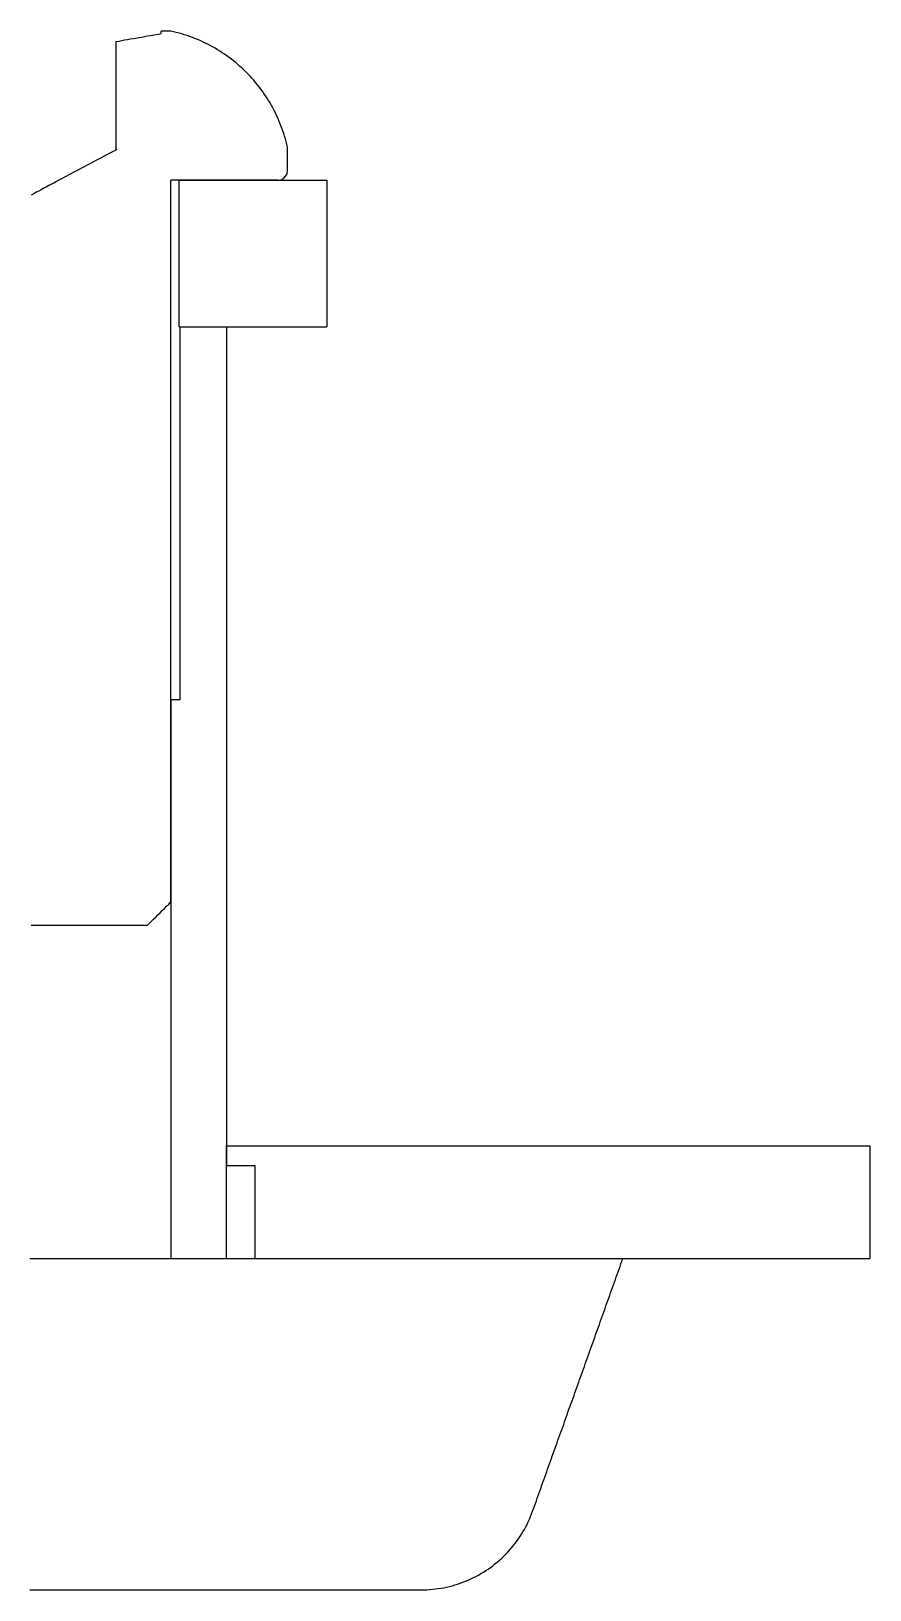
# Model space of a CAD drawing. Header units: millimetres. Extents: x -56 to 126, y -4 to 13.
# Drawn here: x 116.8 to 125.8, y -3.56 to 13.17 of the extents above; entities that cross this region are included whole.
import ezdxf

# ---------------------------------------------------------------- set-up
doc = ezdxf.new("R2010")
doc.units = ezdxf.units.MM
for name, color, linetype in [('FOOT_176_SOLID_0', 7, 'Continuous'), ('FOOT_176_SOLID_152', 7, 'Continuous'), ('FOOT_176_SOLID_176', 7, 'Continuous'), ('FOOT_176_SOLID_6', 7, 'Continuous'), ('FOOT_176_SOLID_9', 7, 'Continuous')]:
    doc.layers.add(name, color=color, linetype=linetype)

msp = doc.modelspace()

# ---------------------------------------------------------------- linework, layer by layer
at = {"layer": 'FOOT_176_SOLID_0'}
for points in [[(118.895, 0), (118.895, 0.03), (118.895, 0.06), (118.895, 0.091), (118.895, 0.121), (118.895, 0.151), (118.895, 0.181), (118.895, 0.212), (118.895, 0.242), (118.895, 0.272), (118.895, 0.302), (118.895, 0.333), (118.895, 0.363), (118.895, 0.393), (118.895, 0.423), (118.895, 0.454), (118.895, 0.484), (118.895, 0.514), (118.895, 0.544), (118.895, 0.575), (118.895, 0.605), (118.895, 0.635), (118.895, 0.665), (118.895, 0.696), (118.895, 0.726), (118.895, 0.756), (118.895, 0.786), (118.895, 0.817), (118.895, 0.847), (118.895, 0.877), (118.895, 0.907), (118.895, 0.938), (118.895, 0.968), (118.895, 0.998), (118.895, 1.028), (118.895, 1.059), (118.895, 1.089), (118.895, 1.119), (118.895, 1.149), (118.895, 1.18), (118.895, 1.21)], [(118.895, 1.21), (118.925, 1.21), (118.955, 1.21), (118.985, 1.21), (119.015, 1.21), (119.045, 1.21), (119.075, 1.21), (119.105, 1.21), (119.135, 1.21), (119.165, 1.21), (119.195, 1.21), (119.225, 1.21), (119.255, 1.21), (119.285, 1.21), (119.315, 1.21), (119.345, 1.21), (119.375, 1.21), (119.405, 1.21), (119.435, 1.21), (119.465, 1.21), (119.495, 1.21), (119.525, 1.21), (119.555, 1.21), (119.585, 1.21), (119.615, 1.21), (119.645, 1.21), (119.676, 1.21), (119.706, 1.21), (119.736, 1.21), (119.766, 1.21), (119.796, 1.21), (119.826, 1.21), (119.856, 1.21), (119.886, 1.21), (119.916, 1.21), (119.946, 1.21), (119.976, 1.21), (120.006, 1.21), (120.036, 1.21), (120.066, 1.21), (120.096, 1.21), (120.126, 1.21), (120.156, 1.21), (120.186, 1.21), (120.216, 1.21), (120.246, 1.21), (120.276, 1.21), (120.306, 1.21), (120.336, 1.21), (120.366, 1.21), (120.396, 1.21), (120.426, 1.21), (120.456, 1.21), (120.486, 1.21), (120.516, 1.21), (120.546, 1.21), (120.576, 1.21), (120.606, 1.21), (120.636, 1.21), (120.666, 1.21), (120.696, 1.21), (120.726, 1.21), (120.756, 1.21), (120.786, 1.21), (120.816, 1.21), (120.846, 1.21), (120.876, 1.21), (120.906, 1.21), (120.936, 1.21), (120.966, 1.21), (120.996, 1.21), (121.026, 1.21), (121.056, 1.21), (121.086, 1.21), (121.116, 1.21), (121.146, 1.21), (121.176, 1.21), (121.207, 1.21), (121.237, 1.21), (121.267, 1.21), (121.297, 1.21), (121.327, 1.21), (121.357, 1.21), (121.387, 1.21), (121.417, 1.21), (121.447, 1.21), (121.477, 1.21), (121.507, 1.21), (121.537, 1.21), (121.567, 1.21), (121.597, 1.21), (121.627, 1.21), (121.657, 1.21), (121.687, 1.21), (121.717, 1.21), (121.747, 1.21), (121.777, 1.21), (121.807, 1.21), (121.837, 1.21), (121.867, 1.21), (121.897, 1.21), (121.927, 1.21), (121.957, 1.21), (121.987, 1.21), (122.017, 1.21), (122.047, 1.21), (122.077, 1.21), (122.107, 1.21), (122.137, 1.21), (122.167, 1.21), (122.197, 1.21), (122.227, 1.21), (122.257, 1.21), (122.287, 1.21), (122.317, 1.21), (122.347, 1.21), (122.377, 1.21), (122.407, 1.21), (122.437, 1.21), (122.467, 1.21), (122.497, 1.21), (122.527, 1.21), (122.557, 1.21), (122.587, 1.21), (122.617, 1.21), (122.647, 1.21), (122.677, 1.21), (122.707, 1.21), (122.738, 1.21), (122.768, 1.21), (122.798, 1.21), (122.828, 1.21), (122.858, 1.21), (122.888, 1.21), (122.918, 1.21), (122.948, 1.21), (122.978, 1.21), (123.008, 1.21), (123.038, 1.21), (123.068, 1.21), (123.098, 1.21), (123.128, 1.21), (123.158, 1.21), (123.188, 1.21), (123.218, 1.21), (123.248, 1.21), (123.278, 1.21), (123.308, 1.21), (123.338, 1.21), (123.368, 1.21), (123.398, 1.21), (123.428, 1.21), (123.458, 1.21), (123.488, 1.21), (123.518, 1.21), (123.548, 1.21), (123.578, 1.21), (123.608, 1.21), (123.638, 1.21), (123.668, 1.21), (123.698, 1.21), (123.728, 1.21), (123.758, 1.21), (123.788, 1.21), (123.818, 1.21), (123.848, 1.21), (123.878, 1.21), (123.908, 1.21), (123.938, 1.21), (123.968, 1.21), (123.998, 1.21), (124.028, 1.21), (124.058, 1.21), (124.088, 1.21), (124.118, 1.21), (124.148, 1.21), (124.178, 1.21), (124.208, 1.21), (124.238, 1.21), (124.269, 1.21), (124.299, 1.21), (124.329, 1.21), (124.359, 1.21), (124.389, 1.21), (124.419, 1.21), (124.449, 1.21), (124.479, 1.21), (124.509, 1.21), (124.539, 1.21), (124.569, 1.21), (124.599, 1.21), (124.629, 1.21), (124.659, 1.21), (124.689, 1.21), (124.719, 1.21), (124.749, 1.21), (124.779, 1.21), (124.809, 1.21), (124.839, 1.21), (124.869, 1.21), (124.899, 1.21), (124.929, 1.21), (124.959, 1.21), (124.989, 1.21), (125.019, 1.21), (125.049, 1.21), (125.079, 1.21), (125.109, 1.21), (125.139, 1.21), (125.169, 1.21), (125.199, 1.21), (125.229, 1.21), (125.259, 1.21), (125.289, 1.21), (125.319, 1.21), (125.349, 1.21), (125.379, 1.21), (125.409, 1.21), (125.439, 1.21), (125.469, 1.21), (125.499, 1.21), (125.529, 1.21), (125.559, 1.21), (125.589, 1.21), (125.619, 1.21), (125.649, 1.21), (125.679, 1.21), (125.709, 1.21), (125.739, 1.21), (125.769, 1.21), (125.799, 1.21)], [(125.799, 1.21), (125.799, 1.18), (125.799, 1.149), (125.799, 1.119), (125.799, 1.089), (125.799, 1.059), (125.799, 1.028), (125.799, 0.998), (125.799, 0.968), (125.799, 0.938), (125.799, 0.907), (125.799, 0.877), (125.799, 0.847), (125.799, 0.817), (125.799, 0.786), (125.799, 0.756), (125.799, 0.726), (125.799, 0.696), (125.799, 0.665), (125.799, 0.635), (125.799, 0.605), (125.799, 0.575), (125.799, 0.544), (125.799, 0.514), (125.799, 0.484), (125.799, 0.454), (125.799, 0.423), (125.799, 0.393), (125.799, 0.363), (125.799, 0.333), (125.799, 0.302), (125.799, 0.272), (125.799, 0.242), (125.799, 0.212), (125.799, 0.181), (125.799, 0.151), (125.799, 0.121), (125.799, 0.091), (125.799, 0.06), (125.799, 0.03), (125.799, 0)], [(118.895, 0), (118.925, 0), (118.955, 0), (118.985, 0), (119.015, 0), (119.045, 0), (119.075, 0), (119.105, 0), (119.135, 0), (119.165, 0), (119.195, 0), (119.225, 0), (119.255, 0), (119.285, 0), (119.315, 0), (119.345, 0), (119.375, 0), (119.405, 0), (119.435, 0), (119.465, 0), (119.495, 0), (119.525, 0), (119.555, 0), (119.585, 0), (119.615, 0), (119.645, 0), (119.676, 0), (119.706, 0), (119.736, 0), (119.766, 0), (119.796, 0), (119.826, 0), (119.856, 0), (119.886, 0), (119.916, 0), (119.946, 0), (119.976, 0), (120.006, 0), (120.036, 0), (120.066, 0), (120.096, 0), (120.126, 0), (120.156, 0), (120.186, 0), (120.216, 0), (120.246, 0), (120.276, 0), (120.306, 0), (120.336, 0), (120.366, 0), (120.396, 0), (120.426, 0), (120.456, 0), (120.486, 0), (120.516, 0), (120.546, 0), (120.576, 0), (120.606, 0), (120.636, 0), (120.666, 0), (120.696, 0), (120.726, 0), (120.756, 0), (120.786, 0), (120.816, 0), (120.846, 0), (120.876, 0), (120.906, 0), (120.936, 0), (120.966, 0), (120.996, 0), (121.026, 0), (121.056, 0), (121.086, 0), (121.116, 0), (121.146, 0), (121.176, 0), (121.207, 0), (121.237, 0), (121.267, 0), (121.297, 0), (121.327, 0), (121.357, 0), (121.387, 0), (121.417, 0), (121.447, 0), (121.477, 0), (121.507, 0), (121.537, 0), (121.567, 0), (121.597, 0), (121.627, 0), (121.657, 0), (121.687, 0), (121.717, 0), (121.747, 0), (121.777, 0), (121.807, 0), (121.837, 0), (121.867, 0), (121.897, 0), (121.927, 0), (121.957, 0), (121.987, 0), (122.017, 0), (122.047, 0), (122.077, 0), (122.107, 0), (122.137, 0), (122.167, 0), (122.197, 0), (122.227, 0), (122.257, 0), (122.287, 0), (122.317, 0), (122.347, 0), (122.377, 0), (122.407, 0), (122.437, 0), (122.467, 0), (122.497, 0), (122.527, 0), (122.557, 0), (122.587, 0), (122.617, 0), (122.647, 0), (122.677, 0), (122.707, 0), (122.738, 0), (122.768, 0), (122.798, 0), (122.828, 0), (122.858, 0), (122.888, 0), (122.918, 0), (122.948, 0), (122.978, 0), (123.008, 0), (123.038, 0), (123.068, 0), (123.098, 0), (123.128, 0), (123.158, 0), (123.188, 0), (123.218, 0), (123.248, 0), (123.278, 0), (123.308, 0), (123.338, 0), (123.368, 0), (123.398, 0), (123.428, 0), (123.458, 0), (123.488, 0), (123.518, 0), (123.548, 0), (123.578, 0), (123.608, 0), (123.638, 0), (123.668, 0), (123.698, 0), (123.728, 0), (123.758, 0), (123.788, 0), (123.818, 0), (123.848, 0), (123.878, 0), (123.908, 0), (123.938, 0), (123.968, 0), (123.998, 0), (124.028, 0), (124.058, 0), (124.088, 0), (124.118, 0), (124.148, 0), (124.178, 0), (124.208, 0), (124.238, 0), (124.269, 0), (124.299, 0), (124.329, 0), (124.359, 0), (124.389, 0), (124.419, 0), (124.449, 0), (124.479, 0), (124.509, 0), (124.539, 0), (124.569, 0), (124.599, 0), (124.629, 0), (124.659, 0), (124.689, 0), (124.719, 0), (124.749, 0), (124.779, 0), (124.809, 0), (124.839, 0), (124.869, 0), (124.899, 0), (124.929, 0), (124.959, 0), (124.989, 0), (125.019, 0), (125.049, 0), (125.079, 0), (125.109, 0), (125.139, 0), (125.169, 0), (125.199, 0), (125.229, 0), (125.259, 0), (125.289, 0), (125.319, 0), (125.349, 0), (125.379, 0), (125.409, 0), (125.439, 0), (125.469, 0), (125.499, 0), (125.529, 0), (125.559, 0), (125.589, 0), (125.619, 0), (125.649, 0), (125.679, 0), (125.709, 0), (125.739, 0), (125.769, 0), (125.799, 0)]]:
    msp.add_lwpolyline(points, dxfattribs=at)
at = {"layer": 'FOOT_176_SOLID_152'}
for points in [[(117.711, 13.064), (117.742, 13.069), (117.772, 13.074), (117.802, 13.08), (117.833, 13.085), (117.863, 13.091), (117.893, 13.096), (117.924, 13.101), (117.954, 13.107), (117.984, 13.112), (118.015, 13.117), (118.045, 13.123), (118.075, 13.128), (118.106, 13.133), (118.136, 13.139), (118.166, 13.144), (118.196, 13.149)], [(117.711, 11.905), (117.711, 11.935), (117.711, 11.966), (117.711, 11.996), (117.711, 12.027), (117.711, 12.057), (117.711, 12.088), (117.711, 12.118), (117.711, 12.149), (117.711, 12.179), (117.711, 12.21), (117.711, 12.24), (117.711, 12.271), (117.711, 12.301), (117.711, 12.332), (117.711, 12.362), (117.711, 12.393), (117.711, 12.423), (117.711, 12.454), (117.711, 12.484), (117.711, 12.515), (117.711, 12.545), (117.711, 12.576), (117.711, 12.606), (117.711, 12.637), (117.711, 12.667), (117.711, 12.698), (117.711, 12.728), (117.711, 12.759), (117.711, 12.789), (117.711, 12.82), (117.711, 12.85), (117.711, 12.881), (117.711, 12.911), (117.711, 12.942), (117.711, 12.972), (117.711, 13.003), (117.711, 13.033), (117.711, 13.064)], [(118.196, 13.149), (118.196, 13.175)], [(118.298, 13.175), (118.264, 13.175), (118.23, 13.175), (118.196, 13.175)], [(119.549, 11.93), (119.543, 11.96), (119.535, 11.989), (119.527, 12.018), (119.519, 12.047), (119.51, 12.075), (119.501, 12.104), (119.491, 12.132), (119.48, 12.16), (119.469, 12.188), (119.458, 12.216), (119.446, 12.244), (119.433, 12.271), (119.42, 12.298), (119.407, 12.325), (119.393, 12.352), (119.378, 12.378), (119.363, 12.404), (119.348, 12.43), (119.332, 12.455), (119.315, 12.48), (119.298, 12.505), (119.281, 12.53), (119.263, 12.554), (119.245, 12.578), (119.226, 12.602), (119.207, 12.625), (119.188, 12.648), (119.168, 12.67), (119.148, 12.692), (119.127, 12.714), (119.106, 12.736), (119.084, 12.757), (119.062, 12.777), (119.04, 12.797), (119.018, 12.817), (118.995, 12.837), (118.971, 12.856), (118.948, 12.874), (118.923, 12.892), (118.899, 12.91), (118.874, 12.927), (118.849, 12.944), (118.824, 12.96), (118.799, 12.976), (118.773, 12.991), (118.747, 13.006), (118.72, 13.02), (118.694, 13.034), (118.667, 13.047), (118.639, 13.06), (118.612, 13.073), (118.584, 13.085), (118.557, 13.096), (118.529, 13.107), (118.5, 13.117), (118.472, 13.127), (118.443, 13.136), (118.415, 13.145), (118.386, 13.153), (118.357, 13.161), (118.327, 13.168), (118.298, 13.175)], [(117.719, 11.905), (117.692, 11.89), (117.665, 11.876), (117.638, 11.862), (117.611, 11.847), (117.584, 11.833), (117.557, 11.818), (117.53, 11.804), (117.502, 11.79), (117.475, 11.775), (117.448, 11.761), (117.421, 11.747), (117.394, 11.732), (117.367, 11.718), (117.34, 11.703), (117.313, 11.689), (117.286, 11.675), (117.259, 11.66), (117.232, 11.646), (117.205, 11.632), (117.178, 11.617), (117.151, 11.603), (117.124, 11.588), (117.097, 11.574), (117.07, 11.56), (117.043, 11.545), (117.016, 11.531), (116.989, 11.517), (116.962, 11.502), (116.935, 11.488), (116.908, 11.473), (116.881, 11.459), (116.854, 11.445), (116.827, 11.43), (116.799, 11.416)], [(117.711, 11.905), (117.719, 11.905)], [(119.549, 11.676), (119.549, 11.708), (119.549, 11.74), (119.549, 11.772), (119.549, 11.803), (119.549, 11.835), (119.549, 11.867), (119.549, 11.899), (119.549, 11.93)], [(119.448, 11.575), (119.418, 11.575), (119.387, 11.575), (119.357, 11.575), (119.327, 11.575), (119.297, 11.575), (119.266, 11.575), (119.236, 11.575), (119.206, 11.575), (119.176, 11.575), (119.145, 11.575), (119.115, 11.575), (119.085, 11.575), (119.055, 11.575), (119.024, 11.575), (118.994, 11.575), (118.964, 11.575), (118.934, 11.575), (118.903, 11.575), (118.873, 11.575), (118.843, 11.575), (118.812, 11.575), (118.782, 11.575), (118.752, 11.575), (118.722, 11.575), (118.691, 11.575), (118.661, 11.575), (118.631, 11.575), (118.601, 11.575), (118.57, 11.575), (118.54, 11.575), (118.51, 11.575), (118.48, 11.575), (118.449, 11.575), (118.419, 11.575), (118.389, 11.575), (118.359, 11.575), (118.328, 11.575), (118.298, 11.575)], [(118.298, 3.828), (118.298, 3.858), (118.298, 3.888), (118.298, 3.918), (118.298, 3.948), (118.298, 3.978), (118.298, 4.008), (118.298, 4.038), (118.298, 4.068), (118.298, 4.098), (118.298, 4.128), (118.298, 4.158), (118.298, 4.188), (118.298, 4.218), (118.298, 4.248), (118.298, 4.278), (118.298, 4.308), (118.298, 4.338), (118.298, 4.368), (118.298, 4.398), (118.298, 4.428), (118.298, 4.458), (118.298, 4.488), (118.298, 4.518), (118.298, 4.548), (118.298, 4.578), (118.298, 4.609), (118.298, 4.639), (118.298, 4.669), (118.298, 4.699), (118.298, 4.729), (118.298, 4.759), (118.298, 4.789), (118.298, 4.819), (118.298, 4.849), (118.298, 4.879), (118.298, 4.909), (118.298, 4.939), (118.298, 4.969), (118.298, 4.999), (118.298, 5.029), (118.298, 5.059), (118.298, 5.089), (118.298, 5.119), (118.298, 5.149), (118.298, 5.179), (118.298, 5.209), (118.298, 5.239), (118.298, 5.269), (118.298, 5.299), (118.298, 5.329), (118.298, 5.359), (118.298, 5.389), (118.298, 5.419), (118.298, 5.449), (118.298, 5.479), (118.298, 5.509), (118.298, 5.539), (118.298, 5.569), (118.298, 5.599), (118.298, 5.629), (118.298, 5.659), (118.298, 5.689), (118.298, 5.72), (118.298, 5.75), (118.298, 5.78), (118.298, 5.81), (118.298, 5.84), (118.298, 5.87), (118.298, 5.9), (118.298, 5.93), (118.298, 5.96), (118.298, 5.99), (118.298, 6.02), (118.298, 6.05), (118.298, 6.08), (118.298, 6.11), (118.298, 6.14), (118.298, 6.17), (118.298, 6.2), (118.298, 6.23), (118.298, 6.26), (118.298, 6.29), (118.298, 6.32), (118.298, 6.35), (118.298, 6.38), (118.298, 6.41), (118.298, 6.44), (118.298, 6.47), (118.298, 6.5), (118.298, 6.53), (118.298, 6.56), (118.298, 6.59), (118.298, 6.62), (118.298, 6.65), (118.298, 6.68), (118.298, 6.71), (118.298, 6.74), (118.298, 6.77), (118.298, 6.8), (118.298, 6.831), (118.298, 6.861), (118.298, 6.891), (118.298, 6.921), (118.298, 6.951), (118.298, 6.981), (118.298, 7.011), (118.298, 7.041), (118.298, 7.071), (118.298, 7.101), (118.298, 7.131), (118.298, 7.161), (118.298, 7.191), (118.298, 7.221), (118.298, 7.251), (118.298, 7.281), (118.298, 7.311), (118.298, 7.341), (118.298, 7.371), (118.298, 7.401), (118.298, 7.431), (118.298, 7.461), (118.298, 7.491), (118.298, 7.521), (118.298, 7.551), (118.298, 7.581), (118.298, 7.611), (118.298, 7.641), (118.298, 7.671), (118.298, 7.701), (118.298, 7.731), (118.298, 7.761), (118.298, 7.791), (118.298, 7.821), (118.298, 7.851), (118.298, 7.881), (118.298, 7.911), (118.298, 7.942), (118.298, 7.972), (118.298, 8.002), (118.298, 8.032), (118.298, 8.062), (118.298, 8.092), (118.298, 8.122), (118.298, 8.152), (118.298, 8.182), (118.298, 8.212), (118.298, 8.242), (118.298, 8.272), (118.298, 8.302), (118.298, 8.332), (118.298, 8.362), (118.298, 8.392), (118.298, 8.422), (118.298, 8.452), (118.298, 8.482), (118.298, 8.512), (118.298, 8.542), (118.298, 8.572), (118.298, 8.602), (118.298, 8.632), (118.298, 8.662), (118.298, 8.692), (118.298, 8.722), (118.298, 8.752), (118.298, 8.782), (118.298, 8.812), (118.298, 8.842), (118.298, 8.872), (118.298, 8.902), (118.298, 8.932), (118.298, 8.962), (118.298, 8.992), (118.298, 9.022), (118.298, 9.053), (118.298, 9.083), (118.298, 9.113), (118.298, 9.143), (118.298, 9.173), (118.298, 9.203), (118.298, 9.233), (118.298, 9.263), (118.298, 9.293), (118.298, 9.323), (118.298, 9.353), (118.298, 9.383), (118.298, 9.413), (118.298, 9.443), (118.298, 9.473), (118.298, 9.503), (118.298, 9.533), (118.298, 9.563), (118.298, 9.593), (118.298, 9.623), (118.298, 9.653), (118.298, 9.683), (118.298, 9.713), (118.298, 9.743), (118.298, 9.773), (118.298, 9.803), (118.298, 9.833), (118.298, 9.863), (118.298, 9.893), (118.298, 9.923), (118.298, 9.953), (118.298, 9.983), (118.298, 10.013), (118.298, 10.043), (118.298, 10.073), (118.298, 10.103), (118.298, 10.133), (118.298, 10.164), (118.298, 10.194), (118.298, 10.224), (118.298, 10.254), (118.298, 10.284), (118.298, 10.314), (118.298, 10.344), (118.298, 10.374), (118.298, 10.404), (118.298, 10.434), (118.298, 10.464), (118.298, 10.494), (118.298, 10.524), (118.298, 10.554), (118.298, 10.584), (118.298, 10.614), (118.298, 10.644), (118.298, 10.674), (118.298, 10.704), (118.298, 10.734), (118.298, 10.764), (118.298, 10.794), (118.298, 10.824), (118.298, 10.854), (118.298, 10.884), (118.298, 10.914), (118.298, 10.944), (118.298, 10.974), (118.298, 11.004), (118.298, 11.034), (118.298, 11.064), (118.298, 11.094), (118.298, 11.124), (118.298, 11.154), (118.298, 11.184), (118.298, 11.214), (118.298, 11.245), (118.298, 11.275), (118.298, 11.305), (118.298, 11.335), (118.298, 11.365), (118.298, 11.395), (118.298, 11.425), (118.298, 11.455), (118.298, 11.485), (118.298, 11.515), (118.298, 11.545), (118.298, 11.575)], [(119.448, 11.575), (119.479, 11.58), (119.508, 11.594), (119.53, 11.617), (119.545, 11.645), (119.549, 11.676)], [(118.044, 3.574), (118.067, 3.597), (118.09, 3.62), (118.113, 3.643), (118.136, 3.666), (118.16, 3.689), (118.183, 3.712), (118.206, 3.735), (118.229, 3.759), (118.252, 3.782), (118.275, 3.805), (118.298, 3.828)], [(118.044, 3.574), (118.014, 3.574), (117.983, 3.574), (117.953, 3.574), (117.923, 3.574), (117.892, 3.574), (117.862, 3.574), (117.832, 3.574), (117.801, 3.574), (117.771, 3.574), (117.741, 3.574), (117.71, 3.574), (117.68, 3.574), (117.649, 3.574), (117.619, 3.574), (117.589, 3.574), (117.558, 3.574), (117.528, 3.574), (117.498, 3.574), (117.467, 3.574), (117.437, 3.574), (117.407, 3.574), (117.376, 3.574), (117.346, 3.574), (117.316, 3.574), (117.285, 3.574), (117.255, 3.574), (117.224, 3.574), (117.194, 3.574), (117.164, 3.574), (117.133, 3.574), (117.103, 3.574), (117.073, 3.574), (117.042, 3.574), (117.012, 3.574), (116.982, 3.574), (116.951, 3.574), (116.921, 3.574), (116.891, 3.574), (116.86, 3.574), (116.83, 3.574), (116.799, 3.574)]]:
    msp.add_lwpolyline(points, dxfattribs=at)
at = {"layer": 'FOOT_176_SOLID_176'}
for points in [[(116.784, 0), (116.815, 0), (116.845, 0), (116.875, 0), (116.905, 0), (116.935, 0), (116.965, 0), (116.995, 0), (117.025, 0), (117.055, 0), (117.085, 0), (117.115, 0), (117.145, 0), (117.175, 0), (117.205, 0), (117.235, 0), (117.265, 0), (117.295, 0), (117.325, 0), (117.355, 0), (117.385, 0), (117.415, 0), (117.445, 0), (117.475, 0), (117.505, 0), (117.535, 0), (117.565, 0), (117.595, 0), (117.625, 0), (117.655, 0), (117.685, 0), (117.715, 0), (117.745, 0), (117.775, 0), (117.805, 0), (117.835, 0), (117.865, 0), (117.895, 0), (117.925, 0), (117.955, 0), (117.985, 0), (118.015, 0), (118.045, 0), (118.076, 0), (118.106, 0), (118.136, 0), (118.166, 0), (118.196, 0), (118.226, 0), (118.256, 0), (118.286, 0), (118.316, 0), (118.346, 0), (118.376, 0), (118.406, 0), (118.436, 0), (118.466, 0), (118.496, 0), (118.526, 0), (118.556, 0), (118.586, 0), (118.616, 0), (118.646, 0), (118.676, 0), (118.706, 0), (118.736, 0), (118.766, 0), (118.796, 0), (118.826, 0), (118.856, 0), (118.886, 0), (118.916, 0), (118.946, 0), (118.976, 0), (119.006, 0), (119.036, 0), (119.066, 0), (119.096, 0), (119.126, 0), (119.156, 0), (119.186, 0), (119.216, 0), (119.246, 0), (119.276, 0), (119.306, 0), (119.336, 0), (119.367, 0), (119.397, 0), (119.427, 0), (119.457, 0), (119.487, 0), (119.517, 0), (119.547, 0), (119.577, 0), (119.607, 0), (119.637, 0), (119.667, 0), (119.697, 0), (119.727, 0), (119.757, 0), (119.787, 0), (119.817, 0), (119.847, 0), (119.877, 0), (119.907, 0), (119.937, 0), (119.967, 0), (119.997, 0), (120.027, 0), (120.057, 0), (120.087, 0), (120.117, 0), (120.147, 0), (120.177, 0), (120.207, 0), (120.237, 0), (120.267, 0), (120.297, 0), (120.327, 0), (120.357, 0), (120.387, 0), (120.417, 0), (120.447, 0), (120.477, 0), (120.507, 0), (120.537, 0), (120.567, 0), (120.597, 0), (120.628, 0), (120.658, 0), (120.688, 0), (120.718, 0), (120.748, 0), (120.778, 0), (120.808, 0), (120.838, 0), (120.868, 0), (120.898, 0), (120.928, 0), (120.958, 0), (120.988, 0), (121.018, 0), (121.048, 0), (121.078, 0), (121.108, 0), (121.138, 0), (121.168, 0), (121.198, 0), (121.228, 0), (121.258, 0), (121.288, 0), (121.318, 0), (121.348, 0), (121.378, 0), (121.408, 0), (121.438, 0), (121.468, 0), (121.498, 0), (121.528, 0), (121.558, 0), (121.588, 0), (121.618, 0), (121.648, 0), (121.678, 0), (121.708, 0), (121.738, 0), (121.768, 0), (121.798, 0), (121.828, 0), (121.858, 0), (121.889, 0), (121.919, 0), (121.949, 0), (121.979, 0), (122.009, 0), (122.039, 0), (122.069, 0), (122.099, 0), (122.129, 0), (122.159, 0), (122.189, 0), (122.219, 0), (122.249, 0), (122.279, 0), (122.309, 0), (122.339, 0), (122.369, 0), (122.399, 0), (122.429, 0), (122.459, 0), (122.489, 0), (122.519, 0), (122.549, 0), (122.579, 0), (122.609, 0), (122.639, 0), (122.669, 0), (122.699, 0), (122.729, 0), (122.759, 0), (122.789, 0), (122.819, 0), (122.849, 0), (122.879, 0), (122.909, 0), (122.939, 0), (122.969, 0), (122.999, 0), (123.029, 0), (123.059, 0), (123.089, 0), (123.119, 0), (123.149, 0)], [(122.181, -2.713), (122.191, -2.685), (122.201, -2.657), (122.211, -2.628), (122.221, -2.6), (122.231, -2.572), (122.241, -2.544), (122.251, -2.515), (122.261, -2.487), (122.271, -2.459), (122.281, -2.431), (122.292, -2.402), (122.302, -2.374), (122.312, -2.346), (122.322, -2.317), (122.332, -2.289), (122.342, -2.261), (122.352, -2.233), (122.362, -2.204), (122.372, -2.176), (122.382, -2.148), (122.392, -2.12), (122.403, -2.091), (122.413, -2.063), (122.423, -2.035), (122.433, -2.007), (122.443, -1.978), (122.453, -1.95), (122.463, -1.922), (122.473, -1.894), (122.483, -1.865), (122.493, -1.837), (122.504, -1.809), (122.514, -1.781), (122.524, -1.752), (122.534, -1.724), (122.544, -1.696), (122.554, -1.667), (122.564, -1.639), (122.574, -1.611), (122.584, -1.583), (122.594, -1.554), (122.604, -1.526), (122.615, -1.498), (122.625, -1.47), (122.635, -1.441), (122.645, -1.413), (122.655, -1.385), (122.665, -1.357), (122.675, -1.328), (122.685, -1.3), (122.695, -1.272), (122.705, -1.244), (122.715, -1.215), (122.726, -1.187), (122.736, -1.159), (122.746, -1.13), (122.756, -1.102), (122.766, -1.074), (122.776, -1.046), (122.786, -1.017), (122.796, -0.989), (122.806, -0.961), (122.816, -0.933), (122.827, -0.904), (122.837, -0.876), (122.847, -0.848), (122.857, -0.82), (122.867, -0.791), (122.877, -0.763), (122.887, -0.735), (122.897, -0.707), (122.907, -0.678), (122.917, -0.65), (122.927, -0.622), (122.938, -0.594), (122.948, -0.565), (122.958, -0.537), (122.968, -0.509), (122.978, -0.48), (122.988, -0.452), (122.998, -0.424), (123.008, -0.396), (123.018, -0.367), (123.028, -0.339), (123.038, -0.311), (123.049, -0.283), (123.059, -0.254), (123.069, -0.226), (123.079, -0.198), (123.089, -0.17), (123.099, -0.141), (123.109, -0.113), (123.119, -0.085), (123.129, -0.057), (123.139, -0.028), (123.149, 0)], [(120.985, -3.556), (121.015, -3.556), (121.046, -3.555), (121.076, -3.553), (121.107, -3.55), (121.137, -3.547), (121.167, -3.543), (121.198, -3.538), (121.228, -3.533), (121.258, -3.526), (121.287, -3.519), (121.317, -3.512), (121.346, -3.503), (121.376, -3.494), (121.404, -3.485), (121.433, -3.474), (121.462, -3.463), (121.49, -3.451), (121.518, -3.439), (121.545, -3.425), (121.573, -3.412), (121.6, -3.397), (121.626, -3.382), (121.652, -3.366), (121.678, -3.35), (121.704, -3.333), (121.729, -3.315), (121.753, -3.297), (121.777, -3.278), (121.801, -3.259), (121.824, -3.239), (121.847, -3.218), (121.869, -3.197), (121.891, -3.176), (121.912, -3.154), (121.932, -3.131), (121.952, -3.108), (121.972, -3.085), (121.991, -3.061), (122.009, -3.036), (122.027, -3.011), (122.044, -2.986), (122.061, -2.96), (122.077, -2.934), (122.092, -2.908), (122.107, -2.881), (122.121, -2.854), (122.134, -2.826), (122.147, -2.798), (122.159, -2.77), (122.17, -2.742), (122.181, -2.713)], [(116.784, -3.556), (116.815, -3.556), (116.845, -3.556), (116.875, -3.556), (116.905, -3.556), (116.935, -3.556), (116.965, -3.556), (116.995, -3.556), (117.025, -3.556), (117.055, -3.556), (117.085, -3.556), (117.115, -3.556), (117.145, -3.556), (117.175, -3.556), (117.205, -3.556), (117.235, -3.556), (117.265, -3.556), (117.295, -3.556), (117.325, -3.556), (117.355, -3.556), (117.385, -3.556), (117.415, -3.556), (117.445, -3.556), (117.475, -3.556), (117.505, -3.556), (117.535, -3.556), (117.565, -3.556), (117.595, -3.556), (117.625, -3.556), (117.655, -3.556), (117.685, -3.556), (117.715, -3.556), (117.745, -3.556), (117.775, -3.556), (117.805, -3.556), (117.835, -3.556), (117.865, -3.556), (117.895, -3.556), (117.925, -3.556), (117.955, -3.556), (117.985, -3.556), (118.015, -3.556), (118.045, -3.556), (118.075, -3.556), (118.105, -3.556), (118.135, -3.556), (118.165, -3.556), (118.195, -3.556), (118.225, -3.556), (118.255, -3.556), (118.285, -3.556), (118.315, -3.556), (118.345, -3.556), (118.375, -3.556), (118.405, -3.556), (118.435, -3.556), (118.465, -3.556), (118.495, -3.556), (118.524, -3.556), (118.555, -3.556), (118.585, -3.556), (118.615, -3.556), (118.645, -3.556), (118.675, -3.556), (118.705, -3.556), (118.735, -3.556), (118.765, -3.556), (118.795, -3.556), (118.825, -3.556), (118.855, -3.556), (118.885, -3.556), (118.915, -3.556), (118.945, -3.556), (118.975, -3.556), (119.005, -3.556), (119.035, -3.556), (119.065, -3.556), (119.095, -3.556), (119.125, -3.556), (119.155, -3.556), (119.185, -3.556), (119.215, -3.556), (119.245, -3.556), (119.275, -3.556), (119.305, -3.556), (119.335, -3.556), (119.365, -3.556), (119.395, -3.556), (119.425, -3.556), (119.455, -3.556), (119.485, -3.556), (119.515, -3.556), (119.545, -3.556), (119.575, -3.556), (119.605, -3.556), (119.635, -3.556), (119.665, -3.556), (119.695, -3.556), (119.725, -3.556), (119.755, -3.556), (119.785, -3.556), (119.815, -3.556), (119.845, -3.556), (119.875, -3.556), (119.905, -3.556), (119.935, -3.556), (119.965, -3.556), (119.995, -3.556), (120.025, -3.556), (120.055, -3.556), (120.085, -3.556), (120.115, -3.556), (120.145, -3.556), (120.175, -3.556), (120.205, -3.556), (120.235, -3.556), (120.265, -3.556), (120.295, -3.556), (120.325, -3.556), (120.355, -3.556), (120.385, -3.556), (120.415, -3.556), (120.445, -3.556), (120.475, -3.556), (120.505, -3.556), (120.535, -3.556), (120.565, -3.556), (120.595, -3.556), (120.625, -3.556), (120.655, -3.556), (120.685, -3.556), (120.715, -3.556), (120.745, -3.556), (120.775, -3.556), (120.805, -3.556), (120.835, -3.556), (120.865, -3.556), (120.895, -3.556), (120.925, -3.556), (120.955, -3.556), (120.985, -3.556)]]:
    msp.add_lwpolyline(points, dxfattribs=at)
at = {"layer": 'FOOT_176_SOLID_6'}
for points in [[(118.399, 6), (118.399, 6.03), (118.399, 6.06), (118.399, 6.09), (118.399, 6.12), (118.399, 6.15), (118.399, 6.18), (118.399, 6.211), (118.399, 6.241), (118.399, 6.271), (118.399, 6.301), (118.399, 6.331), (118.399, 6.361), (118.399, 6.391), (118.399, 6.421), (118.399, 6.451), (118.399, 6.481), (118.399, 6.511), (118.399, 6.541), (118.399, 6.571), (118.399, 6.602), (118.399, 6.632), (118.399, 6.662), (118.399, 6.692), (118.399, 6.722), (118.399, 6.752), (118.399, 6.782), (118.399, 6.812), (118.399, 6.842), (118.399, 6.872), (118.399, 6.902), (118.399, 6.932), (118.399, 6.962), (118.399, 6.992), (118.399, 7.023), (118.399, 7.053), (118.399, 7.083), (118.399, 7.113), (118.399, 7.143), (118.399, 7.173), (118.399, 7.203), (118.399, 7.233), (118.399, 7.263), (118.399, 7.293), (118.399, 7.323), (118.399, 7.353), (118.399, 7.383), (118.399, 7.414), (118.399, 7.444), (118.399, 7.474), (118.399, 7.504), (118.399, 7.534), (118.399, 7.564), (118.399, 7.594), (118.399, 7.624), (118.399, 7.654), (118.399, 7.684), (118.399, 7.714), (118.399, 7.744), (118.399, 7.774), (118.399, 7.805), (118.399, 7.835), (118.399, 7.865), (118.399, 7.895), (118.399, 7.925), (118.399, 7.955), (118.399, 7.985), (118.399, 8.015), (118.399, 8.045), (118.399, 8.075), (118.399, 8.105), (118.399, 8.135), (118.399, 8.165), (118.399, 8.195), (118.399, 8.226), (118.399, 8.256), (118.399, 8.286), (118.399, 8.316), (118.399, 8.346), (118.399, 8.376), (118.399, 8.406), (118.399, 8.436), (118.399, 8.466), (118.399, 8.496), (118.399, 8.526), (118.399, 8.556), (118.399, 8.586), (118.399, 8.617), (118.399, 8.647), (118.399, 8.677), (118.399, 8.707), (118.399, 8.737), (118.399, 8.767), (118.399, 8.797), (118.399, 8.827), (118.399, 8.857), (118.399, 8.887), (118.399, 8.917), (118.399, 8.947), (118.399, 8.977), (118.399, 9.008), (118.399, 9.038), (118.399, 9.068), (118.399, 9.098), (118.399, 9.128), (118.399, 9.158), (118.399, 9.188), (118.399, 9.218), (118.399, 9.248), (118.399, 9.278), (118.399, 9.308), (118.399, 9.338), (118.399, 9.368), (118.399, 9.398), (118.399, 9.429), (118.399, 9.459), (118.399, 9.489), (118.399, 9.519), (118.399, 9.549), (118.399, 9.579), (118.399, 9.609), (118.399, 9.639), (118.399, 9.669), (118.399, 9.699), (118.399, 9.729), (118.399, 9.759), (118.399, 9.789), (118.399, 9.82), (118.399, 9.85), (118.399, 9.88), (118.399, 9.91), (118.399, 9.94), (118.399, 9.97), (118.399, 10)], [(118.399, 10), (118.431, 10), (118.462, 10), (118.493, 10), (118.524, 10), (118.556, 10), (118.587, 10), (118.618, 10), (118.649, 10), (118.681, 10), (118.712, 10), (118.743, 10), (118.774, 10), (118.806, 10), (118.837, 10), (118.868, 10), (118.899, 10)], [(118.899, 1), (118.899, 1.03), (118.899, 1.06), (118.899, 1.09), (118.899, 1.12), (118.899, 1.15), (118.899, 1.18), (118.899, 1.21), (118.899, 1.24), (118.899, 1.27), (118.899, 1.3), (118.899, 1.33), (118.899, 1.36), (118.899, 1.39), (118.899, 1.42), (118.899, 1.45), (118.899, 1.48), (118.899, 1.51), (118.899, 1.54), (118.899, 1.57), (118.899, 1.6), (118.899, 1.63), (118.899, 1.66), (118.899, 1.69), (118.899, 1.72), (118.899, 1.75), (118.899, 1.78), (118.899, 1.81), (118.899, 1.84), (118.899, 1.87), (118.899, 1.9), (118.899, 1.93), (118.899, 1.96), (118.899, 1.99), (118.899, 2.02), (118.899, 2.05), (118.899, 2.08), (118.899, 2.11), (118.899, 2.14), (118.899, 2.17), (118.899, 2.2), (118.899, 2.23), (118.899, 2.26), (118.899, 2.29), (118.899, 2.32), (118.899, 2.35), (118.899, 2.38), (118.899, 2.41), (118.899, 2.44), (118.899, 2.47), (118.899, 2.5), (118.899, 2.53), (118.899, 2.56), (118.899, 2.59), (118.899, 2.62), (118.899, 2.65), (118.899, 2.68), (118.899, 2.71), (118.899, 2.74), (118.899, 2.77), (118.899, 2.8), (118.899, 2.83), (118.899, 2.86), (118.899, 2.89), (118.899, 2.92), (118.899, 2.95), (118.899, 2.98), (118.899, 3.01), (118.899, 3.04), (118.899, 3.07), (118.899, 3.1), (118.899, 3.13), (118.899, 3.16), (118.899, 3.19), (118.899, 3.22), (118.899, 3.25), (118.899, 3.28), (118.899, 3.31), (118.899, 3.34), (118.899, 3.37), (118.899, 3.4), (118.899, 3.43), (118.899, 3.46), (118.899, 3.49), (118.899, 3.52), (118.899, 3.55), (118.899, 3.58), (118.899, 3.61), (118.899, 3.64), (118.899, 3.67), (118.899, 3.7), (118.899, 3.73), (118.899, 3.76), (118.899, 3.79), (118.899, 3.82), (118.899, 3.85), (118.899, 3.88), (118.899, 3.91), (118.899, 3.94), (118.899, 3.97), (118.899, 4), (118.899, 4.03), (118.899, 4.06), (118.899, 4.09), (118.899, 4.12), (118.899, 4.15), (118.899, 4.18), (118.899, 4.21), (118.899, 4.24), (118.899, 4.27), (118.899, 4.3), (118.899, 4.33), (118.899, 4.36), (118.899, 4.39), (118.899, 4.42), (118.899, 4.45), (118.899, 4.48), (118.899, 4.51), (118.899, 4.54), (118.899, 4.57), (118.899, 4.6), (118.899, 4.63), (118.899, 4.66), (118.899, 4.69), (118.899, 4.72), (118.899, 4.75), (118.899, 4.78), (118.899, 4.81), (118.899, 4.84), (118.899, 4.87), (118.899, 4.9), (118.899, 4.93), (118.899, 4.96), (118.899, 4.99), (118.899, 5.02), (118.899, 5.05), (118.899, 5.08), (118.899, 5.11), (118.899, 5.14), (118.899, 5.17), (118.899, 5.2), (118.899, 5.23), (118.899, 5.26), (118.899, 5.29), (118.899, 5.32), (118.899, 5.35), (118.899, 5.38), (118.899, 5.41), (118.899, 5.44), (118.899, 5.47), (118.899, 5.5), (118.899, 5.53), (118.899, 5.56), (118.899, 5.59), (118.899, 5.62), (118.899, 5.65), (118.899, 5.68), (118.899, 5.71), (118.899, 5.74), (118.899, 5.77), (118.899, 5.8), (118.899, 5.83), (118.899, 5.86), (118.899, 5.89), (118.899, 5.92), (118.899, 5.95), (118.899, 5.98), (118.899, 6.01), (118.899, 6.04), (118.899, 6.07), (118.899, 6.1), (118.899, 6.13), (118.899, 6.16), (118.899, 6.19), (118.899, 6.22), (118.899, 6.25), (118.899, 6.28), (118.899, 6.31), (118.899, 6.34), (118.899, 6.37), (118.899, 6.4), (118.899, 6.43), (118.899, 6.46), (118.899, 6.49), (118.899, 6.52), (118.899, 6.55), (118.899, 6.58), (118.899, 6.61), (118.899, 6.64), (118.899, 6.67), (118.899, 6.7), (118.899, 6.73), (118.899, 6.76), (118.899, 6.79), (118.899, 6.82), (118.899, 6.85), (118.899, 6.88), (118.899, 6.91), (118.899, 6.94), (118.899, 6.97), (118.899, 7), (118.899, 7.03), (118.899, 7.06), (118.899, 7.09), (118.899, 7.12), (118.899, 7.15), (118.899, 7.18), (118.899, 7.21), (118.899, 7.24), (118.899, 7.27), (118.899, 7.3), (118.899, 7.33), (118.899, 7.36), (118.899, 7.39), (118.899, 7.42), (118.899, 7.45), (118.899, 7.48), (118.899, 7.51), (118.899, 7.54), (118.899, 7.57), (118.899, 7.6), (118.899, 7.63), (118.899, 7.66), (118.899, 7.69), (118.899, 7.72), (118.899, 7.75), (118.899, 7.78), (118.899, 7.81), (118.899, 7.84), (118.899, 7.87), (118.899, 7.9), (118.899, 7.93), (118.899, 7.96), (118.899, 7.99), (118.899, 8.02), (118.899, 8.05), (118.899, 8.08), (118.899, 8.11), (118.899, 8.14), (118.899, 8.17), (118.899, 8.2), (118.899, 8.23), (118.899, 8.26), (118.899, 8.29), (118.899, 8.32), (118.899, 8.35), (118.899, 8.38), (118.899, 8.41), (118.899, 8.44), (118.899, 8.47), (118.899, 8.5), (118.899, 8.53), (118.899, 8.56), (118.899, 8.59), (118.899, 8.62), (118.899, 8.65), (118.899, 8.68), (118.899, 8.71), (118.899, 8.74), (118.899, 8.77), (118.899, 8.8), (118.899, 8.83), (118.899, 8.86), (118.899, 8.89), (118.899, 8.92), (118.899, 8.95), (118.899, 8.98), (118.899, 9.01), (118.899, 9.04), (118.899, 9.07), (118.899, 9.1), (118.899, 9.13), (118.899, 9.16), (118.899, 9.19), (118.899, 9.22), (118.899, 9.25), (118.899, 9.28), (118.899, 9.31), (118.899, 9.34), (118.899, 9.37), (118.899, 9.4), (118.899, 9.43), (118.899, 9.46), (118.899, 9.49), (118.899, 9.52), (118.899, 9.55), (118.899, 9.58), (118.899, 9.61), (118.899, 9.64), (118.899, 9.67), (118.899, 9.7), (118.899, 9.73), (118.899, 9.76), (118.899, 9.79), (118.899, 9.82), (118.899, 9.85), (118.899, 9.88), (118.899, 9.91), (118.899, 9.94), (118.899, 9.97), (118.899, 10)], [(118.299, 6), (118.299, 5.97), (118.299, 5.94), (118.299, 5.91), (118.299, 5.88), (118.299, 5.85), (118.299, 5.82), (118.299, 5.79), (118.299, 5.76), (118.299, 5.73), (118.299, 5.7), (118.299, 5.67), (118.299, 5.64), (118.299, 5.61), (118.299, 5.58), (118.299, 5.55), (118.299, 5.52), (118.299, 5.49), (118.299, 5.46), (118.299, 5.43), (118.299, 5.4), (118.299, 5.37), (118.299, 5.34), (118.299, 5.31), (118.299, 5.28), (118.299, 5.25), (118.299, 5.22), (118.299, 5.19), (118.299, 5.16), (118.299, 5.13), (118.299, 5.1), (118.299, 5.07), (118.299, 5.04), (118.299, 5.01), (118.299, 4.98), (118.299, 4.95), (118.299, 4.92), (118.299, 4.89), (118.299, 4.86), (118.299, 4.83), (118.299, 4.8), (118.299, 4.77), (118.299, 4.74), (118.299, 4.71), (118.299, 4.68), (118.299, 4.65), (118.299, 4.62), (118.299, 4.59), (118.299, 4.56), (118.299, 4.53), (118.299, 4.5), (118.299, 4.47), (118.299, 4.44), (118.299, 4.41), (118.299, 4.38), (118.299, 4.35), (118.299, 4.32), (118.299, 4.29), (118.299, 4.26), (118.299, 4.23), (118.299, 4.2), (118.299, 4.17), (118.299, 4.14), (118.299, 4.11), (118.299, 4.08), (118.299, 4.05), (118.299, 4.02), (118.299, 3.99), (118.299, 3.96), (118.299, 3.93), (118.299, 3.9), (118.299, 3.87), (118.299, 3.84), (118.299, 3.81), (118.299, 3.78), (118.299, 3.75), (118.299, 3.72), (118.299, 3.69), (118.299, 3.66), (118.299, 3.63), (118.299, 3.6), (118.299, 3.57), (118.299, 3.54), (118.299, 3.51), (118.299, 3.48), (118.299, 3.45), (118.299, 3.42), (118.299, 3.39), (118.299, 3.36), (118.299, 3.33), (118.299, 3.3), (118.299, 3.27), (118.299, 3.24), (118.299, 3.21), (118.299, 3.18), (118.299, 3.15), (118.299, 3.12), (118.299, 3.09), (118.299, 3.06), (118.299, 3.03), (118.299, 3), (118.299, 2.97), (118.299, 2.94), (118.299, 2.91), (118.299, 2.88), (118.299, 2.85), (118.299, 2.82), (118.299, 2.79), (118.299, 2.76), (118.299, 2.73), (118.299, 2.7), (118.299, 2.67), (118.299, 2.64), (118.299, 2.61), (118.299, 2.58), (118.299, 2.55), (118.299, 2.52), (118.299, 2.49), (118.299, 2.46), (118.299, 2.43), (118.299, 2.4), (118.299, 2.37), (118.299, 2.34), (118.299, 2.31), (118.299, 2.28), (118.299, 2.25), (118.299, 2.22), (118.299, 2.19), (118.299, 2.16), (118.299, 2.13), (118.299, 2.1), (118.299, 2.07), (118.299, 2.04), (118.299, 2.01), (118.299, 1.98), (118.299, 1.95), (118.299, 1.92), (118.299, 1.89), (118.299, 1.86), (118.299, 1.83), (118.299, 1.8), (118.299, 1.77), (118.299, 1.74), (118.299, 1.71), (118.299, 1.68), (118.299, 1.65), (118.299, 1.62), (118.299, 1.59), (118.299, 1.56), (118.299, 1.53), (118.299, 1.5), (118.299, 1.47), (118.299, 1.44), (118.299, 1.41), (118.299, 1.38), (118.299, 1.35), (118.299, 1.32), (118.299, 1.29), (118.299, 1.26), (118.299, 1.23), (118.299, 1.2), (118.299, 1.17), (118.299, 1.14), (118.299, 1.11), (118.299, 1.08), (118.299, 1.05), (118.299, 1.02), (118.299, 0.99), (118.299, 0.96), (118.299, 0.93), (118.299, 0.9), (118.299, 0.87), (118.299, 0.84), (118.299, 0.81), (118.299, 0.78), (118.299, 0.75), (118.299, 0.72), (118.299, 0.69), (118.299, 0.66), (118.299, 0.63), (118.299, 0.6), (118.299, 0.57), (118.299, 0.54), (118.299, 0.51), (118.299, 0.48), (118.299, 0.45), (118.299, 0.42), (118.299, 0.39), (118.299, 0.36), (118.299, 0.33), (118.299, 0.3), (118.299, 0.27), (118.299, 0.24), (118.299, 0.21), (118.299, 0.18), (118.299, 0.15), (118.299, 0.12), (118.299, 0.09), (118.299, 0.06), (118.299, 0.03), (118.299, 0)], [(118.299, 6), (118.333, 6), (118.366, 6), (118.399, 6)], [(118.899, 1), (118.933, 1), (118.966, 1), (118.999, 1), (119.033, 1), (119.066, 1), (119.099, 1), (119.133, 1), (119.166, 1), (119.199, 1)], [(119.199, 1), (119.199, 0.97), (119.199, 0.939), (119.199, 0.909), (119.199, 0.879), (119.199, 0.848), (119.199, 0.818), (119.199, 0.788), (119.199, 0.758), (119.199, 0.727), (119.199, 0.697), (119.199, 0.667), (119.199, 0.636), (119.199, 0.606), (119.199, 0.576), (119.199, 0.545), (119.199, 0.515), (119.199, 0.485), (119.199, 0.455), (119.199, 0.424), (119.199, 0.394), (119.199, 0.364), (119.199, 0.333), (119.199, 0.303), (119.199, 0.273), (119.199, 0.242), (119.199, 0.212), (119.199, 0.182), (119.199, 0.152), (119.199, 0.121), (119.199, 0.091), (119.199, 0.061), (119.199, 0.03), (119.199, 0)], [(118.299, 0), (118.331, 0), (118.362, 0), (118.393, 0), (118.424, 0), (118.455, 0), (118.486, 0), (118.517, 0), (118.548, 0), (118.579, 0), (118.61, 0), (118.641, 0), (118.672, 0), (118.703, 0), (118.734, 0), (118.765, 0), (118.796, 0), (118.827, 0), (118.858, 0), (118.889, 0), (118.92, 0), (118.951, 0), (118.982, 0), (119.013, 0), (119.044, 0), (119.075, 0), (119.106, 0), (119.137, 0), (119.168, 0), (119.199, 0)]]:
    msp.add_lwpolyline(points, dxfattribs=at)
at = {"layer": 'FOOT_176_SOLID_9'}
for points in [[(118.387, 10), (118.387, 10.03), (118.387, 10.061), (118.387, 10.091), (118.387, 10.121), (118.387, 10.151), (118.387, 10.182), (118.387, 10.212), (118.387, 10.242), (118.387, 10.273), (118.387, 10.303), (118.387, 10.333), (118.387, 10.363), (118.387, 10.394), (118.387, 10.424), (118.387, 10.454), (118.387, 10.485), (118.387, 10.515), (118.387, 10.545), (118.387, 10.575), (118.387, 10.606), (118.387, 10.636), (118.387, 10.666), (118.387, 10.697), (118.387, 10.727), (118.387, 10.757), (118.387, 10.787), (118.387, 10.818), (118.387, 10.848), (118.387, 10.878), (118.387, 10.909), (118.387, 10.939), (118.387, 10.969), (118.387, 10.999), (118.387, 11.03), (118.387, 11.06), (118.387, 11.09), (118.387, 11.121), (118.387, 11.151), (118.387, 11.181), (118.387, 11.211), (118.387, 11.242), (118.387, 11.272), (118.387, 11.302), (118.387, 11.333), (118.387, 11.363), (118.387, 11.393), (118.387, 11.423), (118.387, 11.454), (118.387, 11.484), (118.387, 11.514), (118.387, 11.545), (118.387, 11.575)], [(118.387, 11.575), (118.418, 11.575), (118.448, 11.575), (118.479, 11.575), (118.509, 11.575), (118.54, 11.575), (118.57, 11.575), (118.601, 11.575), (118.631, 11.575), (118.662, 11.575), (118.692, 11.575), (118.723, 11.575), (118.753, 11.575), (118.784, 11.575), (118.814, 11.575), (118.845, 11.575), (118.875, 11.575), (118.906, 11.575), (118.937, 11.575), (118.967, 11.575), (118.998, 11.575), (119.028, 11.575), (119.059, 11.575), (119.089, 11.575), (119.12, 11.575), (119.15, 11.575), (119.181, 11.575), (119.211, 11.575), (119.242, 11.575), (119.272, 11.575), (119.303, 11.575), (119.333, 11.575), (119.364, 11.575), (119.394, 11.575), (119.425, 11.575), (119.456, 11.575), (119.486, 11.575), (119.517, 11.575), (119.547, 11.575), (119.578, 11.575), (119.608, 11.575), (119.639, 11.575), (119.669, 11.575), (119.7, 11.575), (119.73, 11.575), (119.761, 11.575), (119.791, 11.575), (119.822, 11.575), (119.852, 11.575), (119.883, 11.575), (119.913, 11.575), (119.944, 11.575), (119.974, 11.575)], [(119.974, 11.575), (119.974, 11.545), (119.974, 11.514), (119.974, 11.484), (119.974, 11.454), (119.974, 11.423), (119.974, 11.393), (119.974, 11.363), (119.974, 11.333), (119.974, 11.302), (119.974, 11.272), (119.974, 11.242), (119.974, 11.211), (119.974, 11.181), (119.974, 11.151), (119.974, 11.121), (119.974, 11.09), (119.974, 11.06), (119.974, 11.03), (119.974, 10.999), (119.974, 10.969), (119.974, 10.939), (119.974, 10.909), (119.974, 10.878), (119.974, 10.848), (119.974, 10.818), (119.974, 10.787), (119.974, 10.757), (119.974, 10.727), (119.974, 10.697), (119.974, 10.666), (119.974, 10.636), (119.974, 10.606), (119.974, 10.575), (119.974, 10.545), (119.974, 10.515), (119.974, 10.485), (119.974, 10.454), (119.974, 10.424), (119.974, 10.394), (119.974, 10.363), (119.974, 10.333), (119.974, 10.303), (119.974, 10.273), (119.974, 10.242), (119.974, 10.212), (119.974, 10.182), (119.974, 10.151), (119.974, 10.121), (119.974, 10.091), (119.974, 10.061), (119.974, 10.03), (119.974, 10)], [(118.387, 10), (118.418, 10), (118.448, 10), (118.479, 10), (118.509, 10), (118.54, 10), (118.57, 10), (118.601, 10), (118.631, 10), (118.662, 10), (118.692, 10), (118.723, 10), (118.753, 10), (118.784, 10), (118.814, 10), (118.845, 10), (118.875, 10), (118.906, 10), (118.937, 10), (118.967, 10), (118.998, 10), (119.028, 10), (119.059, 10), (119.089, 10), (119.12, 10), (119.15, 10), (119.181, 10), (119.211, 10), (119.242, 10), (119.272, 10), (119.303, 10), (119.333, 10), (119.364, 10), (119.394, 10), (119.425, 10), (119.456, 10), (119.486, 10), (119.517, 10), (119.547, 10), (119.578, 10), (119.608, 10), (119.639, 10), (119.669, 10), (119.7, 10), (119.73, 10), (119.761, 10), (119.791, 10), (119.822, 10), (119.852, 10), (119.883, 10), (119.913, 10), (119.944, 10), (119.974, 10)]]:
    msp.add_lwpolyline(points, dxfattribs=at)

doc.saveas('drawing.dxf')
